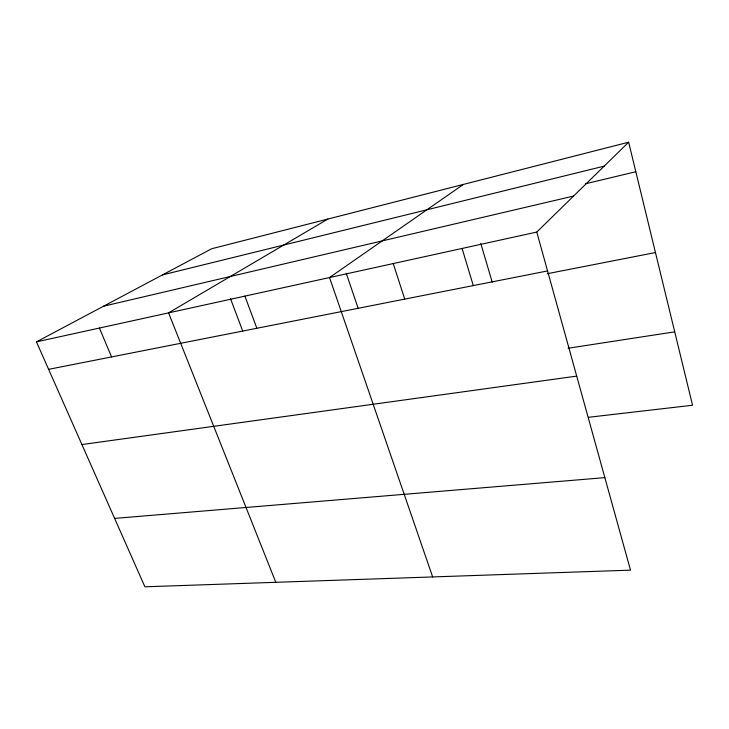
<?xml version="1.0" encoding="UTF-8"?>
<svg xmlns="http://www.w3.org/2000/svg" width="729" height="729" viewBox="0 0 729 729"><rect width="100%" height="100%" fill="white"/><g stroke="black" fill="none" stroke-linecap="round" stroke-linejoin="round"><path stroke-width="1.09" d="M536.781 232.059L630.503 570.151L144.898 586.799L36.45 341.874L536.781 232.059L628.653 142.201L692.55 405.242L588.44 417.298M463.371 184.428L329.535 277.539L432.652 576.931M327.886 219.046L168.572 312.869L275.799 582.307M36.45 341.874L211.674 248.744L628.653 142.201M162.421 274.915L604.177 166.139M585.36 183.808L635.825 171.734M103.545 306.207L573.577 196.065M48.615 369.348L547.552 270.942M547.288 273.712L655.453 252.535M568.046 348.252L674.717 331.841M81.912 444.553L576.712 376.109M114.617 518.401L604.86 477.641M99.408 328.05L111.583 356.928M230.455 298.526L242.73 331.075M244.889 296.12L256.863 328.269M346.266 273.293L358.185 308.458M393.232 263.561L404.732 299.109M462.095 248.452L473.285 285.586M480.785 243.44L492.23 282.214"/></g></svg>
